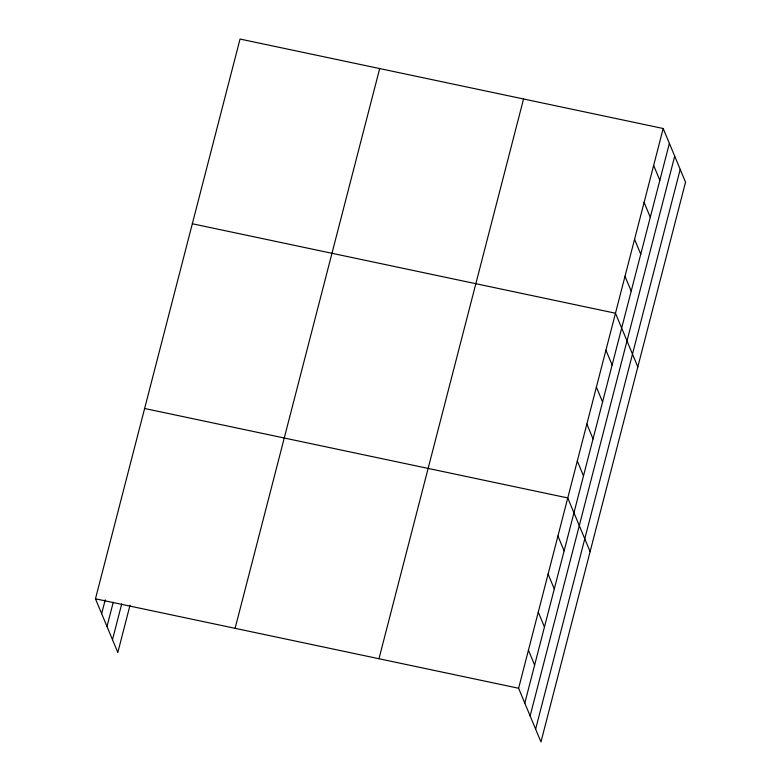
<?xml version="1.0" encoding="UTF-8"?>
<svg xmlns="http://www.w3.org/2000/svg" width="781" height="781" viewBox="0 0 781 781"><rect width="100%" height="100%" fill="white"/><g stroke="black" fill="none" stroke-linecap="round" stroke-linejoin="round"><path stroke-width="1.17" d="M130.027 605.207L117.814 652.496L95.467 598.812L240.04 39.05L663.186 128.504L685.533 182.188L540.96 741.95L518.604 688.256L663.186 128.504M101.657 613.681L105.23 599.837M106.987 626.489L113.245 602.268M112.484 639.688L121.719 603.928M235.101 628.324L379.683 68.572M378.97 658.744L523.553 98.982M524.793 703.134L669.376 143.372M530.133 715.943L674.706 156.18M535.62 729.142L680.202 169.379M192.331 223.766L615.477 313.22L637.823 366.914M144.622 408.492L567.767 497.946L590.114 551.63M95.467 598.812L518.604 688.256M653.648 165.445L659.838 180.313M644.1 202.386L650.29 217.264M634.562 239.337L640.752 254.206M625.015 276.279L631.204 291.147M605.929 350.161L612.119 365.039M596.391 387.112L602.581 401.981M586.853 424.054L593.043 438.922M577.305 460.995L583.495 475.873M557.937 536.01L564.126 550.878M548.106 574.074L554.295 588.942M538.275 612.128L544.464 627.006M528.434 650.192L534.634 665.07"/></g></svg>
